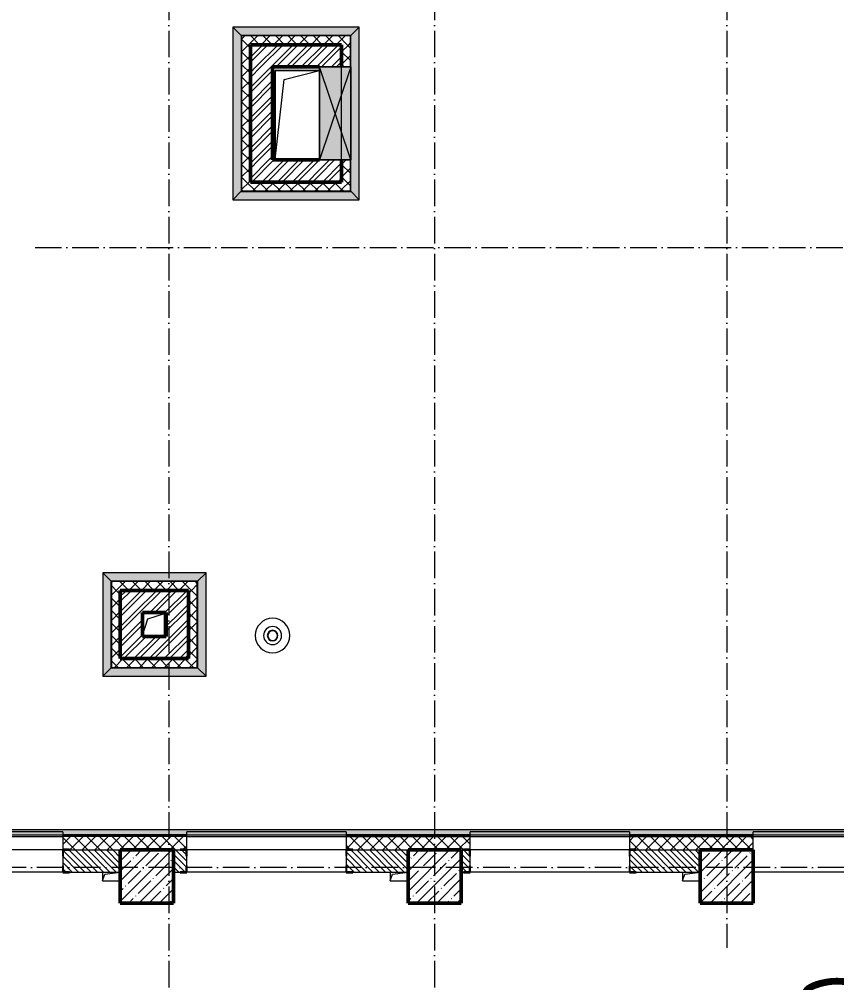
# Model space of a CAD drawing. Header units: millimetres. Extents: x 2294 to 908349, y -83289 to 219220.
# Drawn here: x 41822 to 51055, y 72307 to 83184 of the extents above; entities that cross this region are included whole.
import ezdxf

# ---------------------------------------------------------------- set-up
doc = ezdxf.new("R2010")
doc.units = ezdxf.units.MM
doc.linetypes.add('50_200_ШТРИХ_1Т_ш5_п1_п1_', pattern=[700, 500, -100, 0, -100])
for name, color, linetype, lineweight in [('A-DETL-GENF-OTLN', 7, 'Continuous', 9), ('A-FLOR-____-OTLN', 7, 'Continuous', 9), ('A-GENM-____-MCUT', 7, 'Continuous', 25), ('A-GENM-____-OTLN', 7, 'Continuous', 9), ('A-GENM-____-OTLN-1', 7, 'Continuous', 25), ('A-GLAZ-____-OTLN', 7, 'Continuous', 9), ('A-WALL-____-MCUT', 7, 'Continuous', 13), ('A-WALL-____-MCUT-1', 7, 'Continuous', 9), ('A-WALL-____-MCUT-2', 7, 'Continuous', 50), ('A-WALL-____-OTLN', 7, 'Continuous', 9), ('A-WALL-____-PATT-1', 7, 'Continuous', 9), ('A-WALL-FNSH-MCUT-1', 7, 'Continuous', 9), ('S-COLS-____-MCUT', 7, 'Continuous', 50), ('S-COLS-____-OTLN', 7, 'Continuous', 9), ('S-GRID-____-OTLN-1', 7, '50_200_ШТРИХ_1Т_ш5_п1_п1_', 9)]:
    doc.layers.add(name, color=color, linetype=linetype, lineweight=lineweight)
doc.layers.add('A-GLAZ-____-OTLN-1', color=7, linetype='Continuous', lineweight=9, true_color=0xc0c0c0)
doc.styles.add('СПДС', font='isocpeur.ttf', dxfattribs={"width": 0.9})
doc.dimstyles.new('Размера А3', dxfattribs={"dimtxt": 800, "dimasz": 450, "dimexe": 350, "dimexo": 100, "dimgap": 200, "dimtad": 1, "dimdec": 0, "dimrnd": 10, "dimzin": 0, "dimdsep": 46, "dimtxsty": 'СПДС', "dimblk": 'ARROWHEAD_6', "dimcen": 1, "dimclrd": 5, "dimclre": 5, "dimclrt": 5, "dimazin": 0, "dimtfac": 1, "dimtdec": 0, "dimtmove": 2, "dimatfit": 3, "dimfxl": 1, "dimtolj": 1, "dimtzin": 0, "dimarcsym": 0})
pattern_1 = [(45, (7562.79, 6025.28), (-70.71068, 70.71068), []), (135, (7562.79, 6025.28), (-70.71068, -70.71068), [])]
pattern_2 = [(135, (7562.787, 6025.276), (-35.35534, -35.35534), [])]
pattern_3 = [(45, (7562.79, 6025.28), (-85.53659, 85.53659), []), (45, (7619.81, 6025.28), (-85.53659, 85.53659), [])]

# ---------------------------------------------------------------- blocks, each defined once
blk = doc.blocks.new('BSC_Колонна _Прямоугольная - 600х600-V73-АР1_План отверстий 2 этажа в осях 1-64_Ю-ЯЯ')
at = {"layer": 'S-COLS-____-OTLN'}
h = blk.add_hatch(dxfattribs=at)
h.set_pattern_fill('FP_85', color=256, style=0, pattern_type=2)
h.set_pattern_definition([(45, (-35700, -67481.04), (-114.04925, 114.04925), []), (45, (-35585.95, -67481.04), (-114.04925, 114.04925), [201.613, -40.323, 3.353, -36.97])])
h.paths.add_polyline_path([(-300, -300), (300, -300), (300, 300), (-300, 300)], flags=0)
at = {"layer": 'S-COLS-____-MCUT'}
for p, q in [((300, 300), (-300, 300)), ((-300, 300), (-300, -300)), ((300, -300), (300, 300)), ((-300, -300), (300, -300))]:
    blk.add_line(p, q, dxfattribs=at)
blk = doc.blocks.new('BSC_Колонна _Прямоугольная - 600х600-V77-АР1_План отверстий 2 этажа в осях 1-64_Ю-ЯЯ')
at = {"layer": 'S-COLS-____-OTLN'}
h = blk.add_hatch(dxfattribs=at)
h.set_pattern_fill('FP_89', color=256, style=0, pattern_type=2)
h.set_pattern_definition([(45, (-38950, -67481.04), (-114.04925, 114.04925), []), (45, (-38835.95, -67481.04), (-114.04925, 114.04925), [201.613, -40.323, 3.353, -36.97])])
h.paths.add_polyline_path([(-300, -300), (300, -300), (300, 300), (-300, 300), (-300, 237)], flags=0)
at = {"layer": 'S-COLS-____-MCUT'}
for p, q in [((300, 300), (-300, 300)), ((-300, 300), (-300, -300)), ((300, -300), (300, 300)), ((-300, -300), (300, -300))]:
    blk.add_line(p, q, dxfattribs=at)
blk = doc.blocks.new('BSC_Колонна _Прямоугольная - 600х600-V85-АР1_План отверстий 2 этажа в осях 1-64_Ю-ЯЯ')
at = {"layer": 'S-COLS-____-OTLN'}
h = blk.add_hatch(dxfattribs=at)
h.set_pattern_fill('FP_98', color=256, style=0, pattern_type=2)
h.set_pattern_definition([(45, (-42250, -67481.04), (-114.04925, 114.04925), []), (45, (-42135.95, -67481.04), (-114.04925, 114.04925), [201.613, -40.323, 3.353, -36.97])])
h.paths.add_polyline_path([(-300, -300), (300, -300), (300, 300), (-300, 300)], flags=0)
at = {"layer": 'S-COLS-____-MCUT'}
for p, q in [((300, 300), (-300, 300)), ((-300, 300), (-300, -300)), ((300, -300), (300, 300)), ((-300, -300), (300, -300))]:
    blk.add_line(p, q, dxfattribs=at)
blk = doc.blocks.new('Фахверк_СКБ_Уголок - 250_1500-27508739-АР1_План отверстий 2 этажа в осях 1-64_Ю-ЯЯ')
at = {"layer": 'A-GENM-____-MCUT'}
for p, q in [((125, 181), (50, 181)), ((50, 181), (50, 175)), ((50, 175), (119, 175)), ((119, 175), (119, 106)), ((125, 106), (125, 181)), ((119, 106), (125, 106)), ((119, -75), (50, -75)), ((50, -75), (50, -81)), ((50, -81), (125, -81)), ((125, -6), (119, -6)), ((119, -6), (119, -75)), ((125, -81), (125, -6))]:
    blk.add_line(p, q, dxfattribs=at)
blk = doc.blocks.new('Фахверк_СКБ_Уголок - 250_1500_1-27508816-АР1_План отверстий 2 этажа в осях 1-64_Ю-ЯЯ')
at = {"layer": 'A-GENM-____-MCUT'}
for p, q in [((200, 181), (125, 181)), ((125, 181), (125, 106)), ((131, 106), (131, 175)), ((131, 175), (200, 175)), ((200, 175), (200, 181)), ((125, 106), (131, 106)), ((131, -6), (125, -6)), ((125, -6), (125, -81)), ((125, -81), (200, -81)), ((131, -75), (131, -6)), ((200, -75), (131, -75)), ((200, -81), (200, -75))]:
    blk.add_line(p, q, dxfattribs=at)
blk = doc.blocks.new('Отлив_СКБ - Отлив витража_СФТК-31884011-АР1_План отверстий 2 этажа в осях 1-64_Ю-ЯЯ')
at = {"layer": 'A-GLAZ-____-OTLN-1'}
for points in [[(1800, 2), (1800, 37), (0, 37), (0, 2), (1715, 2)], [(1715, 0), (1800, 0), (1800, 2), (0, 2), (0, 0)]]:
    blk.add_hatch(color=256, dxfattribs=at).paths.add_polyline_path(points, flags=0)
at = {"layer": 'A-GLAZ-____-OTLN'}
for p, q in [((0, 3), (0, 37)), ((1800, 37), (0, 37)), ((0, 2), (1800, 2)), ((1800, 37), (1800, 3)), ((1800, 0), (0, 0))]:
    blk.add_line(p, q, dxfattribs=at)
blk = doc.blocks.new('Кровельный аэратор - 143_Кровельный аэратор-15605992-АР1_План отверстий 2 этажа в осях 1-64_Ю-ЯЯ')
at = {"layer": 'A-GENM-____-OTLN'}
for radius, start, end in [(195, 360, 180), (195, 180, 360), (102, 360, 180), (102, 180, 360), (60, 360, 180), (60, 180, 360), (55, 360, 180), (55, 180, 360)]:
    blk.add_arc((0, 0), radius, start, end, dxfattribs=at)
blk = doc.blocks.new('AR_Отверстие прямоугольное _в плите_ - AR_Отверстие прямоугольное _в плите_-V173-АР1_План отверстий 2 этажа в осях 1-64_Ю-ЯЯ')
at = {"layer": 'A-GENM-____-OTLN'}
for p, q in [((-100, 50), (-100, -50)), ((-100, -50), (-75, 25)), ((-75, 25), (100, 50)), ((-100, -50), (100, -50))]:
    blk.add_line(p, q, dxfattribs=at)
blk = doc.blocks.new('AR_Отверстие прямоугольное _в плите_ - AR_Отверстие прямоугольное _в плите_-30458064-АР1_План отверстий 2 этажа в осях 1-64_Ю-ЯЯ')
at = {"layer": 'A-GENM-____-OTLN'}
for p, q in [((125, 125), (-125, 125)), ((-63, 63), (125, 125)), ((125, -125), (125, 125)), ((-125, -125), (-63, 63)), ((-125, -125), (125, -125))]:
    blk.add_line(p, q, dxfattribs=at)
blk = doc.blocks.new('AR_Отверстие прямоугольное _в плите_ - AR_Отверстие прямоугольное _в плите_-30552728-АР1_План отверстий 2 этажа в осях 1-64_Ю-ЯЯ')
at = {"layer": 'A-GENM-____-OTLN'}
for p, q in [((249, 500), (-250, 500)), ((-250, 500), (-250, -500)), ((-150, 400), (249, 500)), ((-250, -500), (-150, 400)), ((-250, -500), (249, -500))]:
    blk.add_line(p, q, dxfattribs=at)
blk = doc.blocks.new('AR_Отверстие прямоугольное _в стене__БезПР - AR_Отверстие прямоугольное _в стене__БезПР-31948034-АР1_План отверстий 2 этажа в осях 1-64_Ю-ЯЯ')
at = {"layer": 'A-GLAZ-____-OTLN'}
blk.add_hatch(color=256, dxfattribs=at).paths.add_polyline_path([(525, 230), (-525, 230), (-525, -125), (525, -125), (525, 211)], flags=0)
at = {"layer": 'A-DETL-GENF-OTLN'}
for p, q in [((-525, -125), (-525, 230)), ((-525, 230), (525, 230)), ((525, 230), (-525, -125)), ((-525, 230), (525, -125)), ((525, 230), (-525, 230)), ((-525, 230), (-525, -125)), ((525, 230), (525, -125)), ((525, -125), (525, 230)), ((525, -125), (-525, -125)), ((-525, -125), (525, -125))]:
    blk.add_line(p, q, dxfattribs=at)
at = {"layer": 'A-GLAZ-____-OTLN'}
blk.add_line((525, 125), (-525, 125), dxfattribs=at)
blk = doc.blocks.new('Отлив_СКБ1 - Отлив_Шахты-32497870-АР1_План отверстий 2 этажа в осях 1-64_Ю-ЯЯ')
at = {"layer": 'A-GLAZ-____-OTLN-1'}
blk.add_hatch(color=256, dxfattribs=at).paths.add_polyline_path([(969, -199), (873, -103), (873, -105), (-103, -105), (-103, -103), (-199, -199), (875, -199)], flags=0)
at = {"layer": 'A-GLAZ-____-OTLN'}
for p, q in [((-199, -199), (-103, -103)), ((873, -103), (969, -199)), ((-199, -199), (969, -199))]:
    blk.add_line(p, q, dxfattribs=at)
blk = doc.blocks.new('Отлив_СКБ1 - Отлив_Шахты-30185863-АР1_План отверстий 2 этажа в осях 1-64_Ю-ЯЯ')
at = {"layer": 'A-GLAZ-____-OTLN-1'}
blk.add_hatch(color=256, dxfattribs=at).paths.add_polyline_path([(1229, -199), (1133, -103), (1133, -105), (-103, -105), (-103, -103), (-199, -199), (1135, -199)], flags=0)
at = {"layer": 'A-GLAZ-____-OTLN'}
for p, q in [((-199, -199), (-103, -103)), ((1133, -103), (1229, -199)), ((-199, -199), (1229, -199))]:
    blk.add_line(p, q, dxfattribs=at)
blk = doc.blocks.new('Отлив_СКБ1 - Отлив_Шахты-32493152-АР1_План отверстий 2 этажа в осях 1-64_Ю-ЯЯ')
at = {"layer": 'A-GLAZ-____-OTLN-1'}
blk.add_hatch(color=256, dxfattribs=at).paths.add_polyline_path([(-199, -199), (1749, -199), (1653, -103), (1653, -105), (-103, -105), (-103, -103), (-105, -105)], flags=0)
at = {"layer": 'A-GLAZ-____-OTLN'}
for p, q in [((-199, -199), (-103, -103)), ((1653, -103), (1749, -199)), ((-199, -199), (1749, -199))]:
    blk.add_line(p, q, dxfattribs=at)
blk = doc.blocks.new('Отлив_СКБ1 - Отлив_Фасады на кровле-32719942-АР1_План отверстий 2 этажа в осях 1-64_Ю-ЯЯ')
at = {"layer": 'A-GLAZ-____-OTLN-1'}
blk.add_hatch(color=256, dxfattribs=at).paths.add_polyline_path([(18850, 170), (18850, 204), (20650, 204), (20650, 170), (21320, 170), (21320, 228), (228, 228), (170, 170), (2850, 170), (2850, 204), (4650, 204), (4650, 170), (6050, 170), (6050, 204), (7850, 204), (7850, 170), (9250, 170), (9250, 204), (11050, 204), (11050, 170), (12450, 170), (12450, 204), (14250, 204), (14250, 170), (15650, 170), (15650, 204), (17450, 204), (17450, 170), (18705, 170)], flags=0)
at = {"layer": 'A-GLAZ-____-OTLN'}
blk.add_line((21320, 228), (228, 228), dxfattribs=at)
blk = doc.blocks.new('2floor')
at = {"layer": 'A-WALL-____-PATT-1'}
h = blk.add_hatch(dxfattribs=at)
h.set_pattern_fill('FP_1', color=256, style=0, pattern_type=2)
h.set_pattern_definition(pattern_1)
h.paths.add_polyline_path([(44665, 82896), (45563, 82896), (45563, 82996), (44333, 82996), (44333, 82896), (44433, 82896)], flags=0)
h = blk.add_hatch(dxfattribs=at)
h.set_pattern_fill('FP_1', color=256, style=0, pattern_type=2)
h.set_pattern_definition(pattern_1)
h.paths.add_polyline_path([(44333, 81346), (44433, 81346), (44433, 82896), (44333, 82896), (44333, 81412)], flags=0)
h = blk.add_hatch(dxfattribs=at)
h.set_pattern_fill('FP_3', color=256, style=0, pattern_type=2)
h.set_pattern_definition(pattern_3)
h.paths.add_polyline_path([(44683, 82646), (45463, 82646), (45463, 82896), (44433, 82896), (44433, 82646), (44665, 82646)], flags=0)
h = blk.add_hatch(dxfattribs=at)
h.set_pattern_fill('FP_1', color=256, style=0, pattern_type=2)
h.set_pattern_definition(pattern_1)
h.paths.add_polyline_path([(45563, 81246), (45563, 81596), (45463, 81596), (45463, 81246), (45549, 81246)], flags=0)
h.paths.add_polyline_path([(45463, 82646), (45563, 82646), (45563, 82896), (45463, 82896)], flags=0)
h = blk.add_hatch(dxfattribs=at)
h.set_pattern_fill('FP_3', color=256, style=0, pattern_type=2)
h.set_pattern_definition(pattern_3)
h.paths.add_polyline_path([(44665, 81596), (44683, 81596), (44683, 82646), (44433, 82646), (44433, 81596)], flags=0)
h = blk.add_hatch(dxfattribs=at)
h.set_pattern_fill('FP_3', color=256, style=0, pattern_type=2)
h.set_pattern_definition(pattern_3)
h.paths.add_polyline_path([(44665, 81346), (45213, 81346), (45213, 81596), (44433, 81596), (44433, 81346)], flags=0)
h = blk.add_hatch(dxfattribs=at)
h.set_pattern_fill('FP_3', color=256, style=0, pattern_type=2)
h.set_pattern_definition(pattern_3)
h.paths.add_polyline_path([(45463, 81346), (45463, 81596), (45213, 81596), (45213, 81346)], flags=0)
h = blk.add_hatch(dxfattribs=at)
h.set_pattern_fill('FP_1', color=256, style=0, pattern_type=2)
h.set_pattern_definition(pattern_1)
h.paths.add_polyline_path([(45463, 81246), (45463, 81346), (44333, 81346), (44333, 81246), (45107, 81246)], flags=0)
h = blk.add_hatch(dxfattribs=at)
h.set_pattern_fill('FP_1', color=256, style=0, pattern_type=2)
h.set_pattern_definition(pattern_1)
h.paths.add_polyline_path([(43833, 76736), (43833, 76836), (42863, 76836), (42863, 76736), (43781, 76736)], flags=0)
h = blk.add_hatch(dxfattribs=at)
h.set_pattern_fill('FP_1', color=256, style=0, pattern_type=2)
h.set_pattern_definition(pattern_1)
h.paths.add_polyline_path([(42963, 75966), (42963, 76736), (42863, 76736), (42863, 75966), (42898, 75966)], flags=0)
h = blk.add_hatch(dxfattribs=at)
h.set_pattern_fill('FP_3', color=256, style=0, pattern_type=2)
h.set_pattern_definition(pattern_3)
h.paths.add_polyline_path([(43213, 76486), (43733, 76486), (43733, 76736), (42963, 76736), (42963, 76486)], flags=0)
h = blk.add_hatch(dxfattribs=at)
h.set_pattern_fill('FP_1', color=256, style=0, pattern_type=2)
h.set_pattern_definition(pattern_1)
h.paths.add_polyline_path([(43833, 75866), (43833, 76736), (43733, 76736), (43733, 75866), (43781, 75866)], flags=0)
h = blk.add_hatch(dxfattribs=at)
h.set_pattern_fill('FP_3', color=256, style=0, pattern_type=2)
h.set_pattern_definition(pattern_3)
h.paths.add_polyline_path([(43213, 76216), (43213, 76486), (42963, 76486), (42963, 76216)], flags=0)
h = blk.add_hatch(dxfattribs=at)
h.set_pattern_fill('FP_3', color=256, style=0, pattern_type=2)
h.set_pattern_definition(pattern_3)
h.paths.add_polyline_path([(43733, 75966), (43733, 76486), (43483, 76486), (43483, 75966)], flags=0)
h = blk.add_hatch(dxfattribs=at)
h.set_pattern_fill('FP_3', color=256, style=0, pattern_type=2)
h.set_pattern_definition(pattern_3)
h.paths.add_polyline_path([(42963, 75966), (43483, 75966), (43483, 76216), (42963, 76216), (42963, 76165)], flags=0)
h = blk.add_hatch(dxfattribs=at)
h.set_pattern_fill('FP_1', color=256, style=0, pattern_type=2)
h.set_pattern_definition(pattern_1)
h.paths.add_polyline_path([(42898, 75866), (43733, 75866), (43733, 75966), (42863, 75966), (42863, 75866)], flags=0)
h = blk.add_hatch(dxfattribs=at)
h.set_pattern_fill('FP_1', color=256, style=0, pattern_type=2)
h.set_pattern_definition(pattern_1)
h.paths.add_polyline_path([(52763, 73806), (52778, 73806), (52778, 73956), (51913, 73956), (51913, 73806), (52619, 73806)], flags=0)
h.paths.add_polyline_path([(49084, 73806), (50113, 73806), (50113, 73956), (48713, 73956), (48713, 73812), (48788, 73812), (48788, 73806)], flags=0)
h.paths.add_polyline_path([(46813, 73806), (46838, 73806), (46838, 73812), (46913, 73812), (46913, 73956), (45513, 73956), (45513, 73812), (45588, 73812), (45588, 73806), (46433, 73806)], flags=0)
h.paths.add_polyline_path([(42898, 73806), (43638, 73806), (43638, 73812), (43713, 73812), (43713, 73956), (42313, 73956), (42313, 73812), (42388, 73812), (42388, 73806)], flags=0)
h.paths.add_polyline_path([(40438, 73806), (40438, 73812), (40513, 73812), (40513, 73956), (39113, 73956), (39113, 73812), (39188, 73812), (39188, 73806), (40246, 73806)], flags=0)
h.paths.add_polyline_path([(37238, 73806), (37238, 73812), (37313, 73812), (37313, 73956), (35913, 73956), (35913, 73812), (35988, 73812), (35988, 73806), (36813, 73806)], flags=0)
h.paths.add_polyline_path([(34038, 73806), (34038, 73812), (34113, 73812), (34113, 73956), (31263, 73956), (31263, 73806), (32293, 73806)], flags=0)
h = blk.add_hatch(dxfattribs=at)
h.set_pattern_fill('FP_6', color=256, style=0, pattern_type=2)
h.set_pattern_definition(pattern_2)
h.paths.add_polyline_path([(42898, 73556), (42963, 73556), (42963, 73806), (42319, 73806), (42319, 73737), (42313, 73737), (42313, 73625), (42319, 73625), (42319, 73556), (42388, 73556)], flags=0)
h.paths.add_polyline_path([(40246, 73556), (40507, 73556), (40507, 73625), (40513, 73625), (40513, 73737), (40507, 73737), (40507, 73806), (39963, 73806), (39963, 73556)], flags=0)
h = blk.add_hatch(dxfattribs=at)
h.set_pattern_fill('FP_6', color=256, style=0, pattern_type=2)
h.set_pattern_definition(pattern_2)
h.paths.add_polyline_path([(45549, 73556), (46213, 73556), (46213, 73806), (45519, 73806), (45519, 73737), (45513, 73737), (45513, 73625), (45519, 73625), (45519, 73556)], flags=0)
h.paths.add_polyline_path([(43707, 73556), (43707, 73625), (43713, 73625), (43713, 73737), (43707, 73737), (43707, 73806), (43563, 73806), (43563, 73556), (43638, 73556)], flags=0)
h = blk.add_hatch(dxfattribs=at)
h.set_pattern_fill('FP_6', color=256, style=0, pattern_type=2)
h.set_pattern_definition(pattern_2)
h.paths.add_polyline_path([(48719, 73556), (49513, 73556), (49513, 73806), (48719, 73806), (48719, 73737), (48713, 73737), (48713, 73625), (48719, 73625), (48719, 73558)], flags=0)
h.paths.add_polyline_path([(46838, 73556), (46907, 73556), (46907, 73625), (46913, 73625), (46913, 73737), (46907, 73737), (46907, 73806), (46813, 73806), (46813, 73556)], flags=0)
at = {"layer": 'A-FLOR-____-OTLN'}
for p, q in [((44714, 82605), (45213, 82605)), ((44714, 81605), (44714, 82605)), ((45213, 81605), (44714, 81605)), ((43213, 76476), (43463, 76476)), ((43463, 76476), (43463, 76226)), ((43463, 76226), (43213, 76226))]:
    blk.add_line(p, q, dxfattribs=at)
at = {"layer": 'A-WALL-____-MCUT'}
for p, q in [((42388, 73806), (42963, 73806)), ((43563, 73806), (43638, 73806)), ((45588, 73806), (46213, 73806)), ((46813, 73806), (46838, 73806)), ((48788, 73806), (49513, 73806)), ((42313, 73737), (42313, 73625)), ((43713, 73625), (43713, 73737)), ((45513, 73737), (45513, 73625)), ((46913, 73625), (46913, 73737)), ((48713, 73737), (48713, 73625)), ((42388, 73556), (42963, 73556)), ((43563, 73556), (43638, 73556)), ((45588, 73556), (46213, 73556)), ((46813, 73556), (46838, 73556)), ((48788, 73556), (49513, 73556))]:
    blk.add_line(p, q, dxfattribs=at)
at = {"layer": 'A-WALL-____-MCUT-1'}
for p, q in [((44330, 83001), (44328, 83001)), ((44328, 83001), (44328, 82999)), ((45568, 82999), (44328, 82999)), ((44328, 82996), (44330, 82996)), ((44330, 83001), (44330, 81241)), ((45563, 82996), (44333, 82996)), ((44333, 82996), (44333, 81246)), ((45563, 82646), (45563, 82996)), ((45568, 83001), (45566, 83001)), ((45566, 82646), (45566, 83001)), ((45568, 82996), (45566, 82996)), ((45568, 82999), (45568, 83001)), ((45563, 81246), (45563, 81596)), ((45566, 81241), (45566, 81596)), ((44330, 81246), (44328, 81246)), ((44328, 81243), (45568, 81243)), ((44328, 81243), (44328, 81241)), ((44328, 81241), (44330, 81241)), ((44333, 81246), (45563, 81246)), ((45563, 81243), (45563, 81241)), ((45566, 81241), (45568, 81241)), ((45568, 81241), (45568, 81243)), ((42860, 76841), (42858, 76841)), ((42858, 76841), (42858, 76839)), ((43838, 76839), (42858, 76839)), ((42858, 76836), (42860, 76836)), ((42860, 76841), (42860, 75861)), ((43833, 76836), (42863, 76836)), ((42863, 76836), (42863, 75866)), ((43833, 75866), (43833, 76836)), ((43838, 76841), (43836, 76841)), ((43836, 75861), (43836, 76841)), ((43836, 76836), (43838, 76836)), ((43838, 76839), (43838, 76841)), ((42860, 75866), (42858, 75866)), ((42858, 75863), (43838, 75863)), ((42858, 75863), (42858, 75861)), ((42858, 75861), (42860, 75861)), ((42863, 75866), (43833, 75866)), ((43833, 75863), (43833, 75861)), ((43836, 75861), (43838, 75861)), ((43838, 75861), (43838, 75863)), ((43713, 73968), (42313, 73968)), ((46913, 73968), (45513, 73968)), ((50113, 73968), (48713, 73968)), ((43713, 73962), (42313, 73962)), ((43713, 73956), (42313, 73956)), ((42313, 73956), (42313, 73812)), ((43713, 73812), (43713, 73956)), ((46913, 73962), (45513, 73962)), ((45513, 73956), (45513, 73956)), ((45513, 73956), (45513, 73812)), ((46913, 73812), (46913, 73956)), ((50113, 73962), (48713, 73962)), ((48713, 73956), (48713, 73956)), ((48713, 73956), (48713, 73812)), ((50113, 73806), (50113, 73956))]:
    blk.add_line(p, q, dxfattribs=at)
at = {"layer": 'A-WALL-____-MCUT-2'}
for p, q in [((45463, 82896), (44433, 82896)), ((44433, 82896), (44433, 81346)), ((45463, 82646), (45463, 82896)), ((44683, 82646), (45213, 82646)), ((44683, 81596), (44683, 82646)), ((45213, 81596), (44683, 81596)), ((45463, 81346), (45463, 81596)), ((44433, 81346), (45463, 81346)), ((43733, 76736), (42963, 76736)), ((42963, 76736), (42963, 75966)), ((43733, 75966), (43733, 76736)), ((43213, 76486), (43483, 76486)), ((43213, 76216), (43213, 76486)), ((43483, 76486), (43483, 76216)), ((43483, 76216), (43213, 76216)), ((42963, 75966), (43733, 75966))]:
    blk.add_line(p, q, dxfattribs=at)
at = {"layer": 'A-WALL-____-OTLN'}
for p, q in [((40513, 73956), (42313, 73956)), ((43713, 73956), (45513, 73956)), ((46913, 73956), (48713, 73956)), ((50113, 73956), (51913, 73956)), ((42313, 73806), (40513, 73806)), ((45513, 73806), (43713, 73806)), ((48713, 73806), (46913, 73806)), ((42313, 73556), (40513, 73556)), ((45513, 73556), (43713, 73556)), ((48713, 73556), (46913, 73556)), ((51913, 73556), (50113, 73556))]:
    blk.add_line(p, q, dxfattribs=at)
at = {"layer": 'A-WALL-FNSH-MCUT-1'}
for p, q in [((44328, 82999), (44328, 81243)), ((45566, 83001), (44330, 83001)), ((45568, 82646), (45568, 82999)), ((45568, 81243), (45568, 81596)), ((44433, 81346), (44433, 81346)), ((44330, 81241), (45566, 81241)), ((42858, 76839), (42858, 75863)), ((43836, 76841), (42860, 76841)), ((43838, 75863), (43838, 76839)), ((42860, 75861), (43836, 75861)), ((43713, 73976), (42313, 73976)), ((42313, 73976), (42313, 73956)), ((43713, 73956), (43713, 73976)), ((46913, 73976), (45513, 73976)), ((45513, 73976), (45513, 73956)), ((46913, 73956), (46913, 73976)), ((50113, 73976), (48713, 73976)), ((48713, 73976), (48713, 73956)), ((50113, 73956), (50113, 73976)), ((45513, 73956), (46913, 73956)), ((48713, 73956), (50113, 73956))]:
    blk.add_line(p, q, dxfattribs=at)
at = {"layer": 'A-GENM-____-OTLN'}
for name, p in [('AR_Отверстие прямоугольное _в плите_ - AR_Отверстие прямоугольное _в плите_-30552728-АР1_План отверстий 2 этажа в осях 1-64_Ю-ЯЯ', (44964, 82105)), ('AR_Отверстие прямоугольное _в плите_ - AR_Отверстие прямоугольное _в плите_-30458064-АР1_План отверстий 2 этажа в осях 1-64_Ю-ЯЯ', (43338, 76351)), ('Кровельный аэратор - 143_Кровельный аэратор-15605992-АР1_План отверстий 2 этажа в осях 1-64_Ю-ЯЯ', (44683, 76226)), ('AR_Отверстие прямоугольное _в плите_ - AR_Отверстие прямоугольное _в плите_-V173-АР1_План отверстий 2 этажа в осях 1-64_Ю-ЯЯ', (42863, 73506)), ('AR_Отверстие прямоугольное _в плите_ - AR_Отверстие прямоугольное _в плите_-V173-АР1_План отверстий 2 этажа в осях 1-64_Ю-ЯЯ', (46113, 73506)), ('AR_Отверстие прямоугольное _в плите_ - AR_Отверстие прямоугольное _в плите_-V173-АР1_План отверстий 2 этажа в осях 1-64_Ю-ЯЯ', (49413, 73506))]:
    blk.add_blockref(name, p, dxfattribs=at)
at = {"layer": 'A-GENM-____-OTLN-1', "rotation": 180}
for name, p in [('Фахверк_СКБ_Уголок - 250_1500-27508739-АР1_План отверстий 2 этажа в осях 1-64_Ю-ЯЯ', (42438, 73731)), ('Фахверк_СКБ_Уголок - 250_1500_1-27508816-АР1_План отверстий 2 этажа в осях 1-64_Ю-ЯЯ', (43838, 73731)), ('Фахверк_СКБ_Уголок - 250_1500-27508739-АР1_План отверстий 2 этажа в осях 1-64_Ю-ЯЯ', (45638, 73731)), ('Фахверк_СКБ_Уголок - 250_1500_1-27508816-АР1_План отверстий 2 этажа в осях 1-64_Ю-ЯЯ', (47038, 73731)), ('Фахверк_СКБ_Уголок - 250_1500-27508739-АР1_План отверстий 2 этажа в осях 1-64_Ю-ЯЯ', (48838, 73731))]:
    blk.add_blockref(name, p, dxfattribs=at)
at = {"layer": 'A-GLAZ-____-OTLN'}
for name, p, rotation in [('Отлив_СКБ1 - Отлив_Шахты-30185863-АР1_План отверстий 2 этажа в осях 1-64_Ю-ЯЯ', (45463, 82896), 180), ('Отлив_СКБ1 - Отлив_Шахты-32493152-АР1_План отверстий 2 этажа в осях 1-64_Ю-ЯЯ', (44433, 82896), 269.9999999999998), ('Отлив_СКБ1 - Отлив_Шахты-32493152-АР1_План отверстий 2 этажа в осях 1-64_Ю-ЯЯ', (45463, 81346), 89.99999999999984), ('AR_Отверстие прямоугольное _в стене__БезПР - AR_Отверстие прямоугольное _в стене__БезПР-31948034-АР1_План отверстий 2 этажа в осях 1-64_Ю-ЯЯ', (45338, 82121), 270), ('Отлив_СКБ1 - Отлив_Шахты-32497870-АР1_План отверстий 2 этажа в осях 1-64_Ю-ЯЯ', (42963, 76736), 270), ('Отлив_СКБ1 - Отлив_Шахты-32497870-АР1_План отверстий 2 этажа в осях 1-64_Ю-ЯЯ', (43733, 76736), 180), ('Отлив_СКБ1 - Отлив_Шахты-32497870-АР1_План отверстий 2 этажа в осях 1-64_Ю-ЯЯ', (43733, 75966), 90)]:
    blk.add_blockref(name, p, dxfattribs=dict(at, rotation=rotation))
for name, p in [('Отлив_СКБ1 - Отлив_Шахты-30185863-АР1_План отверстий 2 этажа в осях 1-64_Ю-ЯЯ', (44433, 81346)), ('Отлив_СКБ1 - Отлив_Шахты-32497870-АР1_План отверстий 2 этажа в осях 1-64_Ю-ЯЯ', (42963, 75966)), ('Отлив_СКБ1 - Отлив_Фасады на кровле-32719942-АР1_План отверстий 2 этажа в осях 1-64_Ю-ЯЯ', (31263, 73806)), ('Отлив_СКБ - Отлив витража_СФТК-31884011-АР1_План отверстий 2 этажа в осях 1-64_Ю-ЯЯ', (40513, 73973)), ('Отлив_СКБ - Отлив витража_СФТК-31884011-АР1_План отверстий 2 этажа в осях 1-64_Ю-ЯЯ', (43713, 73973)), ('Отлив_СКБ - Отлив витража_СФТК-31884011-АР1_План отверстий 2 этажа в осях 1-64_Ю-ЯЯ', (46913, 73973)), ('Отлив_СКБ - Отлив витража_СФТК-31884011-АР1_План отверстий 2 этажа в осях 1-64_Ю-ЯЯ', (50113, 73973))]:
    blk.add_blockref(name, p, dxfattribs=at)
at = {"layer": 'S-COLS-____-OTLN'}
for name, p in [('BSC_Колонна _Прямоугольная - 600х600-V73-АР1_План отверстий 2 этажа в осях 1-64_Ю-ЯЯ', (43263, 73506)), ('BSC_Колонна _Прямоугольная - 600х600-V77-АР1_План отверстий 2 этажа в осях 1-64_Ю-ЯЯ', (46513, 73506)), ('BSC_Колонна _Прямоугольная - 600х600-V85-АР1_План отверстий 2 этажа в осях 1-64_Ю-ЯЯ', (49813, 73506))]:
    blk.add_blockref(name, p, dxfattribs=at)
blk = doc.blocks.new('ARROWHEAD_6')
at = {"color": 0, "linetype": 'Continuous'}
for p, q in [((-0.5, -0.5), (0.5, 0.5)), ((0, 0), (-1, 0))]:
    blk.add_line(p, q, dxfattribs=at)
blk = doc.blocks.new('*D2434')
at = {"color": 5, "lineweight": -2, "transparency": 16777216}
for p, q in [((52713, 73556), (51312, 73556)), ((51662, 69656), (51662, 73106)), ((52663, 69206), (51312, 69206))]:
    blk.add_line(p, q, dxfattribs=at)
at = {"layer": 'Defpoints', "color": 0, "transparency": 16777216}
for p in [(51662, 73556), (52813, 73556), (52763, 69206)]:
    blk.add_point(p, dxfattribs=at)
at = {"color": 5, "lineweight": -2, "transparency": 16777216, "xscale": 450, "yscale": 450, "zscale": 450}
for p, rotation in [((51662, 73556), 90), ((51662, 69206), 270)]:
    blk.add_blockref('ARROWHEAD_6', p, dxfattribs=dict(at, rotation=rotation))
at = {"color": 5, "transparency": 16777216, "insert": (51062, 71381), "char_height": 800, "attachment_point": 5, "rotation": 90, "style": 'СПДС'}
blk.add_mtext('\\A1;4350', dxfattribs=at)
blk = doc.blocks.new('3osi')
at = {"layer": 'S-GRID-____-OTLN-1', "color": 251, "ltscale": 0.6, "true_color": 0x636466}
for p, q in [((201533.5, 96918.1), (201533.5, 58916.9)), ((204533.5, 96918.1), (204533.5, 58916.9)), ((207833.5, 96918.1), (207833.5, 72700.8)), ((200021, 80606.3), (269657.9, 80606.3)), ((269657.9, 73606.3), (160914.7, 73606.3))]:
    blk.add_line(p, q, dxfattribs=at)

msp = doc.modelspace()

# ---------------------------------------------------------------- block references
for name, p in [('3osi', (-158020.7, 0)), ('2floor', (0, 0))]:
    msp.add_blockref(name, p)

# ---------------------------------------------------------------- dimensions: what is measured, and where the dimension line sits
at = {"color": 5}
dim = msp.add_linear_dim(base=(51662.4, 73556.3), p1=(52762.8, 69206.3), p2=(52812.8, 73556.3), angle=90, dimstyle='Размера А3', dxfattribs=at)
dim.commit()
dim.dimension.update_dxf_attribs({"geometry": '*D2434', "text_midpoint": (51062.4, 71381.3)})

doc.saveas('drawing.dxf')
